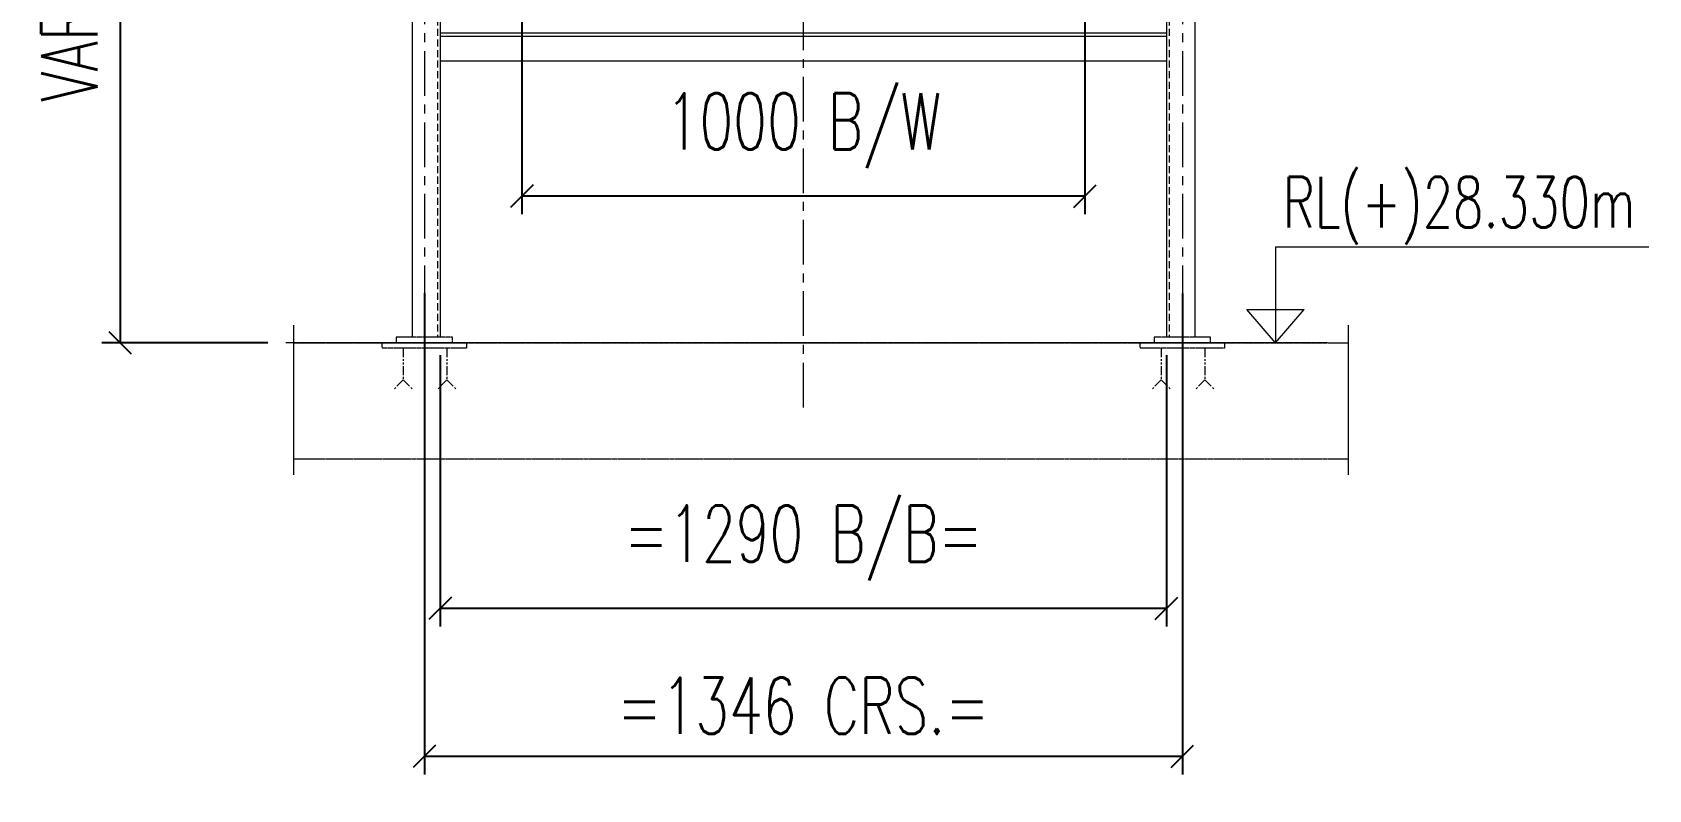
# Model space of a CAD drawing. Header units: millimetres. Extents: x -243837 to -5443, y 40 to 285140.
# Drawn here: x -57120 to -45639, y 67896 to 73279 of the extents above; entities that cross this region are included whole.
import ezdxf

# ---------------------------------------------------------------- set-up
doc = ezdxf.new("R2010")
doc.units = ezdxf.units.MM
for name, pattern in [('CENTER', [50.8, 31.75, -6.35, 6.35, -6.35]), ('CENTER2', [1.125, 0.75, -0.125, 0.125, -0.125]), ('HIDDEN', [0.375, 0.25, -0.125]), ('PHANTOM', [63.5, 31.75, -6.35, 6.35, -6.35, 6.35, -6.35])]:
    doc.linetypes.add(name, pattern=pattern)
for name, color, linetype, lineweight in [('DIM', 1, 'Continuous', 9), ('PHANTAM', 21, 'PHANTOM', 0), ('R-CENTER', 1, 'CENTER2', 5), ('R-HIDDEN', 3, 'HIDDEN', 9), ('R-OBJECT', 2, 'Continuous', 20), ('TEXT', 255, 'Continuous', 18)]:
    doc.layers.add(name, color=color, linetype=linetype, lineweight=lineweight)
doc.styles.add('KA', font='romans.shx', dxfattribs={"width": 0.7})
doc.dimstyles.new('Copy of rakesh4', dxfattribs={"dimscale": 160, "dimtxt": 2.5, "dimasz": 1, "dimexe": 0.8, "dimexo": 0.8, "dimgap": 1, "dimtad": 1, "dimdec": 0, "dimlfac": 0.25, "dimzin": 0, "dimdsep": 46, "dimtxsty": 'KA', "dimblk": 'OBLIQUE', "dimcen": 1.5, "dimclrd": 1, "dimclre": 1, "dimclrt": 2, "dimadec": 0, "dimazin": 0, "dimtfac": 1, "dimtdec": 0, "dimtmove": 0, "dimatfit": 2, "dimfxl": 0, "dimtolj": 1, "dimtzin": 0, "dimarcsym": 1})

# ---------------------------------------------------------------- blocks, each defined once
blk = doc.blocks.new('_Oblique')
at = {"color": 0, "linetype": 'ByBlock', "lineweight": -2}
blk.add_line((-0.5, -0.5), (0.5, 0.5), dxfattribs=at)
blk = doc.blocks.new('*D296')
at = {"layer": 'DEFPOINTS', "color": 0, "transparency": 16777216}
for p in [(-54335, 71552), (-48951, 71552), (-54335, 68133)]:
    blk.add_point(p, dxfattribs=at)
at = {"layer": 'DIM', "color": 1, "lineweight": -2, "transparency": 16777216}
for p, q in [((-54335, 71424), (-54335, 68005)), ((-48951, 71424), (-48951, 68005)), ((-48951, 68133), (-54335, 68133))]:
    blk.add_line(p, q, dxfattribs=at)
at = {"layer": 'DIM', "color": 1, "lineweight": -2, "transparency": 16777216, "xscale": 160, "yscale": 160, "zscale": 160, "rotation": 180}
blk.add_blockref('_Oblique', (-54335, 68133), dxfattribs=at)
at = {"layer": 'DIM', "color": 1, "lineweight": -2, "transparency": 16777216, "xscale": 160, "yscale": 160, "zscale": 160}
blk.add_blockref('_Oblique', (-48951, 68133), dxfattribs=at)
at = {"layer": 'DIM', "color": 2, "transparency": 16777216, "insert": (-51643, 68493), "char_height": 400, "attachment_point": 5, "style": 'KA'}
blk.add_mtext('\\A1;=1346 CRS.=', dxfattribs=at)
blk = doc.blocks.new('*D297')
at = {"layer": 'DEFPOINTS', "color": 0, "transparency": 16777216}
for p in [(-54223, 71113), (-49063, 71113), (-54223, 69185)]:
    blk.add_point(p, dxfattribs=at)
at = {"layer": 'DIM', "color": 1, "lineweight": -2, "transparency": 16777216}
for p, q in [((-54223, 70985), (-54223, 69057)), ((-49063, 70985), (-49063, 69057)), ((-49063, 69185), (-54223, 69185))]:
    blk.add_line(p, q, dxfattribs=at)
at = {"layer": 'DIM', "color": 1, "lineweight": -2, "transparency": 16777216, "xscale": 160, "yscale": 160, "zscale": 160, "rotation": 180}
blk.add_blockref('_Oblique', (-54223, 69185), dxfattribs=at)
at = {"layer": 'DIM', "color": 1, "lineweight": -2, "transparency": 16777216, "xscale": 160, "yscale": 160, "zscale": 160}
blk.add_blockref('_Oblique', (-49063, 69185), dxfattribs=at)
at = {"layer": 'DIM', "color": 2, "transparency": 16777216, "insert": (-51643, 69650), "char_height": 400, "attachment_point": 5, "style": 'KA'}
blk.add_mtext('\\A1;=1290 B/B=', dxfattribs=at)
blk = doc.blocks.new('*D298')
at = {"layer": 'DEFPOINTS', "color": 0, "transparency": 16777216}
for p in [(-53643, 74378, 140), (-49643, 74378, 140), (-53643, 72114)]:
    blk.add_point(p, dxfattribs=at)
at = {"layer": 'DIM', "color": 1, "lineweight": -2, "transparency": 16777216}
for p, q in [((-53643, 74250), (-53643, 71986)), ((-49643, 74250), (-49643, 71986)), ((-49643, 72114), (-53643, 72114))]:
    blk.add_line(p, q, dxfattribs=at)
at = {"layer": 'DIM', "color": 1, "lineweight": -2, "transparency": 16777216, "xscale": 160, "yscale": 160, "zscale": 160, "rotation": 180}
blk.add_blockref('_Oblique', (-53643, 72114), dxfattribs=at)
at = {"layer": 'DIM', "color": 1, "lineweight": -2, "transparency": 16777216, "xscale": 160, "yscale": 160, "zscale": 160}
blk.add_blockref('_Oblique', (-49643, 72114), dxfattribs=at)
at = {"layer": 'DIM', "color": 2, "transparency": 16777216, "insert": (-51643, 72579), "char_height": 400, "attachment_point": 5, "style": 'KA'}
blk.add_mtext('\\A1;1000 B/W', dxfattribs=at)
blk = doc.blocks.new('*D302')
at = {"layer": 'DEFPOINTS', "color": 0, "transparency": 16777216}
for p in [(-52418, 76176), (-56497, 71073), (-55319, 71073)]:
    blk.add_point(p, dxfattribs=at)
at = {"layer": 'DIM', "color": 1, "lineweight": -2, "transparency": 16777216}
for p, q in [((-52546, 76176), (-56625, 76176)), ((-56497, 76176), (-56497, 71073)), ((-55447, 71073), (-56625, 71073))]:
    blk.add_line(p, q, dxfattribs=at)
at = {"layer": 'DIM', "color": 1, "lineweight": -2, "transparency": 16777216, "xscale": 160, "yscale": 160, "zscale": 160}
for p, rotation in [((-56497, 76176), 90), ((-56497, 71073), 270)]:
    blk.add_blockref('_Oblique', p, dxfattribs=dict(at, rotation=rotation))
at = {"layer": 'DIM', "color": 2, "transparency": 16777216, "insert": (-56857, 73625), "char_height": 400, "attachment_point": 5, "rotation": 90, "style": 'KA'}
blk.add_mtext('\\A1;VARIABLE', dxfattribs=at)

msp = doc.modelspace()

# ---------------------------------------------------------------- linework, layer by layer
at = {"layer": 'PHANTAM', "ltscale": 2}
for p, q in [((-54484.71, 71033.14, -4300.02), (-54484.71, 70808.5, -4300.02)), ((-54174.71, 71033.14, -4300.02), (-54174.71, 70808.5, -4300.02)), ((-49100.71, 71033.14, -4300.02), (-49100.71, 70808.5, -4300.02)), ((-48790.71, 71033.14, -4300.02), (-48790.71, 70808.5, -4300.02)), ((-54484.71, 70808.5, -4300.02), (-54550.7, 70742.51, -4300.02)), ((-54484.71, 70808.5, -4300.02), (-54418.72, 70742.51, -4300.02)), ((-54174.71, 70808.5, -4300.02), (-54240.7, 70742.51, -4300.02)), ((-54174.71, 70808.5, -4300.02), (-54108.71, 70742.51, -4300.02)), ((-49100.71, 70808.5, -4300.02), (-49166.7, 70742.51, -4300.02)), ((-49100.71, 70808.5, -4300.02), (-49034.72, 70742.51, -4300.02)), ((-48790.71, 70808.5, -4300.02), (-48856.7, 70742.51, -4300.02)), ((-48790.71, 70808.5, -4300.02), (-48724.71, 70742.51, -4300.02))]:
    msp.add_line(p, q, dxfattribs=at)
at = {"layer": 'R-CENTER', "color": 1, "linetype": 'CENTER', "ltscale": 10}
for p, q in [((-51642.84, 70612.76, 775.75), (-51642.84, 80396.52, 775.75)), ((-54334.84, 75178.06, 775.75), (-54334.84, 71073.24, 775.75)), ((-48950.84, 75178.06, 775.75), (-48950.84, 71073.24, 775.75))]:
    msp.add_line(p, q, dxfattribs=at)
at = {"layer": 'R-HIDDEN', "color": 3, "linetype": 'HIDDEN', "ltscale": 200}
for p, q in [((-54241.64, 75178.06, 775.75), (-54241.64, 71113.23, 775.75)), ((-49044.04, 75178.06, 775.75), (-49044.04, 71113.23, 775.75))]:
    msp.add_line(p, q, dxfattribs=at)
at = {"layer": 'R-HIDDEN', "color": 2, "linetype": 'CENTER2'}
for p, q in [((-47920.49, 71073.23, 775.75), (-55318.89, 71073.23, 775.75)), ((-55263.6, 71073.23, 775.75), (-47773.43, 71073.23, 775.75)), ((-55263.6, 70247.49, 775.75), (-47773.43, 70247.49, 775.75))]:
    msp.add_line(p, q, dxfattribs=at)
at = {"layer": 'R-OBJECT'}
for p, q in [((-54422.84, 75178.06, 775.75), (-54422.84, 71553.23, 775.75)), ((-54222.84, 75178.06, 775.75), (-54222.84, 71553.23, 775.75)), ((-49062.84, 75178.06, 775.75), (-49062.84, 71553.23, 775.75)), ((-48862.84, 75178.06, 775.75), (-48862.84, 71553.23, 775.75)), ((-49062.84, 73273.23, 775.75), (-54222.84, 73273.23, 775.75)), ((-49062.84, 73249.23, 775.75), (-54222.84, 73249.23, 775.75)), ((-49062.84, 73073.23, 775.75), (-54222.84, 73073.23, 775.75)), ((-48290.14, 71755.16, 775.75), (-48290.14, 71073.23, 775.75)), ((-48290.14, 71755.16, 775.75), (-45638.68, 71755.16, 775.75)), ((-54422.84, 71553.23, 775.75), (-54422.84, 71113.23, 775.75)), ((-54222.84, 71553.23, 775.75), (-54222.84, 71113.24, 775.75)), ((-49062.84, 71553.23, 775.75), (-49062.84, 71113.23, 775.75)), ((-48862.84, 71553.23, 775.75), (-48862.84, 71113.24, 775.75)), ((-48290.14, 71073.23, 775.75), (-48494.15, 71308.18, 775.75)), ((-48494.15, 71308.18, 775.75), (-48086.14, 71308.18, 775.75)), ((-48290.14, 71073.23, 775.75), (-48086.14, 71308.18, 775.75)), ((-55263.6, 71198.41, 775.75), (-55263.6, 70134.01, 775.75)), ((-47773.43, 71198.41, 775.75), (-47773.43, 70134.01, 775.75)), ((-54422.84, 71113.24, 775.75), (-54422.84, 71113.23, 775.75)), ((-54222.84, 71113.24, 775.75), (-54222.84, 71113.23, 775.75)), ((-49062.84, 71113.24, 775.75), (-49062.84, 71113.23, 775.75)), ((-48862.84, 71113.24, 775.75), (-48862.84, 71113.23, 775.75))]:
    msp.add_line(p, q, dxfattribs=at)
at = {"layer": 'R-OBJECT', "linetype": 'CENTER2', "elevation": 775.75}
for points in [[(-54634.84, 71073.24), (-54034.83, 71073.24), (-54034.83, 71033.24), (-54634.84, 71033.24)], [(-54134.84, 71113.23), (-54534.84, 71113.23), (-54534.84, 71073.23), (-54134.84, 71073.23)], [(-49250.84, 71073.24), (-48650.83, 71073.24), (-48650.83, 71033.24), (-49250.84, 71033.24)], [(-48750.84, 71113.23), (-49150.84, 71113.23), (-49150.84, 71073.23), (-48750.84, 71073.23)]]:
    msp.add_lwpolyline(points, close=True, dxfattribs=at)

# ---------------------------------------------------------------- texts
at = {"layer": 'TEXT', "color": 2, "insert": (-46984.74, 72011.78, 775.75), "char_height": 360, "attachment_point": 5, "style": 'KA'}
msp.add_mtext('\\A1;RL(+)28.330m', dxfattribs=at)

# ---------------------------------------------------------------- dimensions: what is measured, and where the dimension line sits
at = {"layer": 'DIM'}
for base, p1, p2, angle, text, picture, middle in [((-56497.39, 71073.23, 775.75), (-52418.37, 76176.05, 775.75), (-55318.89, 71073.23, 775.75), 90, 'VARIABLE', '*D302', (-56857.39, 73624.64, 775.75)), ((-53642.85, 72113.96, 635.82), (-49642.84, 74378.06, 775.75), (-53642.85, 74378.06, 775.75), 180, '<> B/W', '*D298', (-51642.84, 72578.72, 635.82)), ((-54334.84, 68132.76, 775.75), (-48950.84, 71551.95, 775.75), (-54334.84, 71551.95, 775.75), 180, '=<> CRS.=', '*D296', (-51642.84, 68492.76, 775.75)), ((-54222.84, 69185.29, 775.75), (-49062.84, 71113.24, 775.75), (-54222.84, 71113.23, 775.75), 180, '=<> B/B=', '*D297', (-51642.84, 69650.05, 775.75))]:
    dim = msp.add_linear_dim(base=base, p1=p1, p2=p2, angle=angle, text=text, dimstyle='Copy of rakesh4', dxfattribs=at)
    dim.commit()
    dim.dimension.update_dxf_attribs({"geometry": picture, "text_midpoint": middle})

doc.saveas('drawing.dxf')
